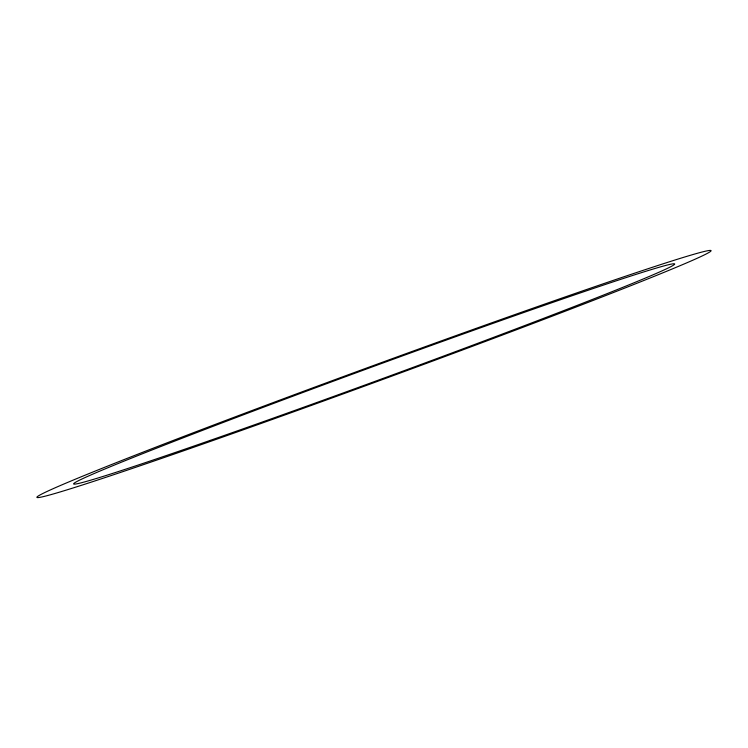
<?xml version="1.0" encoding="UTF-8"?>
<svg xmlns="http://www.w3.org/2000/svg" width="748" height="748" viewBox="0 0 748 748"><rect width="100%" height="100%" fill="white"/><g stroke="black" fill="none" stroke-linecap="round" stroke-linejoin="round"><path stroke-width="1.12" d="M190.301 448.454A358.918 8.144 -20.1 0 0 710.6 251.347A358.918 8.144 -20.1 0 0 221.099 422.19A358.918 8.144 -20.1 0 0 190.301 448.454M210.132 440.413A320.163 7.265 -20.1 0 0 674.257 264.596A320.163 7.265 -20.1 0 0 237.612 416.991A320.163 7.265 -20.1 0 0 210.132 440.413"/></g></svg>
